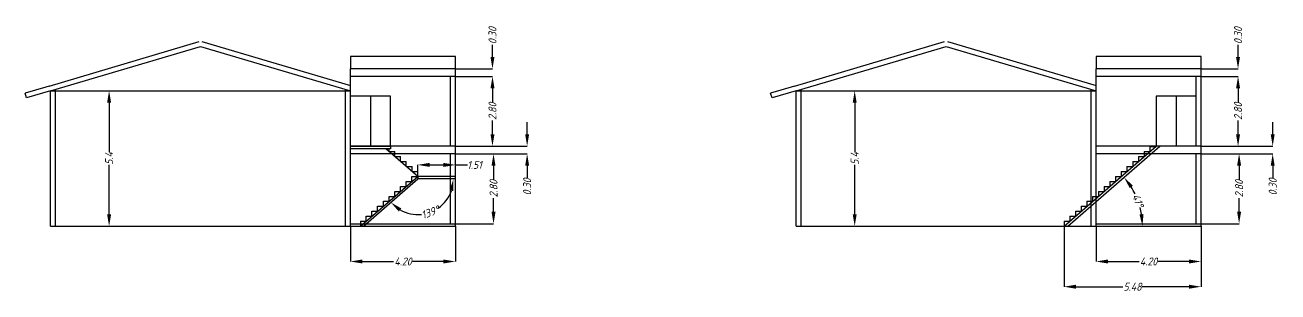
# Model space of a CAD drawing. Header units: millimetres. Extents: x 160413 to 1199701, y -1249241 to 191487.
# Drawn here: x 388961 to 439074, y -686167 to -675478 of the extents above; entities that cross this region are included whole.
import ezdxf

# ---------------------------------------------------------------- set-up
doc = ezdxf.new("R2010")
doc.units = ezdxf.units.MM
doc.header["$PDSIZE"] = -1
doc.styles.add('Geniso', font='geniso.shx', dxfattribs={"oblique": 15})
doc.dimstyles.new('Scale 1B2', dxfattribs={"dimscale": 0.32, "dimtxt": 1500, "dimasz": 2500, "dimexe": 0.18, "dimexo": 0.0625, "dimgap": 0.09, "dimtad": 0, "dimlfac": 0.001, "dimzin": 0, "dimdsep": 46, "dimtxsty": 'Geniso', "dimcen": 0.09, "dimclrd": 1, "dimclre": 1, "dimadec": 0, "dimazin": 0, "dimtfac": 1, "dimtofl": 0, "dimtmove": 0, "dimatfit": 3, "dimfxl": 1, "dimtolj": 1, "dimtzin": 0, "dimarcsym": 0})

# ---------------------------------------------------------------- blocks, each defined once
blk = doc.blocks.new('*D335')
at = {"color": 1, "lineweight": -2, "transparency": 16777216}
for p, q in [((391989, -678113), (392324, -678113)), ((392323, -678593), (392323, -680575)), ((392323, -683053), (392323, -681072)), ((391989, -683533), (392324, -683533))]:
    blk.add_line(p, q, dxfattribs=at)
at = {"color": 1, "transparency": 16777216}
for points in [[(392243, -678593), (392403, -678593), (392323, -678113)], [(392243, -683053), (392403, -683053), (392323, -683533)]]:
    blk.add_solid(points, dxfattribs=at)
at = {"layer": 'Defpoints', "color": 0, "transparency": 16777216}
for p in [(391989, -678113), (391989, -683533), (392323, -683533)]:
    blk.add_point(p, dxfattribs=at)
at = {"color": 0, "transparency": 16777216, "insert": (392323, -680823), "char_height": 320, "attachment_point": 5, "rotation": 90, "style": 'Geniso'}
blk.add_mtext('\\A1;5.4', dxfattribs=at)
blk = doc.blocks.new('*D336')
at = {"color": 1, "lineweight": -2, "transparency": 16777216}
for p, q in [((406177, -680633), (407699, -680633)), ((407699, -681113), (407699, -681661)), ((407699, -682953), (407699, -682406)), ((406177, -683433), (407699, -683433))]:
    blk.add_line(p, q, dxfattribs=at)
at = {"color": 1, "transparency": 16777216}
for points in [[(407619, -681113), (407779, -681113), (407699, -680633)], [(407619, -682953), (407779, -682953), (407699, -683433)]]:
    blk.add_solid(points, dxfattribs=at)
at = {"layer": 'Defpoints', "color": 0, "transparency": 16777216}
for p in [(406177, -680633), (406177, -683433), (407699, -683433)]:
    blk.add_point(p, dxfattribs=at)
at = {"color": 0, "transparency": 16777216, "insert": (407699, -682033), "char_height": 320, "attachment_point": 5, "rotation": 90, "style": 'Geniso'}
blk.add_mtext('\\A1;2.80', dxfattribs=at)
blk = doc.blocks.new('*D337')
at = {"color": 1, "lineweight": -2, "transparency": 16777216}
for p, q in [((406177, -677533), (407657, -677533)), ((407657, -678013), (407657, -678561)), ((407657, -679853), (407657, -679306)), ((406177, -680333), (407657, -680333))]:
    blk.add_line(p, q, dxfattribs=at)
at = {"color": 1, "transparency": 16777216}
for points in [[(407577, -678013), (407737, -678013), (407657, -677533)], [(407577, -679853), (407737, -679853), (407657, -680333)]]:
    blk.add_solid(points, dxfattribs=at)
at = {"layer": 'Defpoints', "color": 0, "transparency": 16777216}
for p in [(406177, -677533), (407657, -677533), (406177, -680333)]:
    blk.add_point(p, dxfattribs=at)
at = {"color": 0, "transparency": 16777216, "insert": (407657, -678933), "char_height": 320, "attachment_point": 5, "rotation": 90, "style": 'Geniso'}
blk.add_mtext('\\A1;2.80', dxfattribs=at)
blk = doc.blocks.new('*D338')
at = {"color": 1, "lineweight": -2, "transparency": 16777216}
for p, q in [((409043, -679853), (409043, -679373)), ((406177, -680333), (409043, -680333)), ((406177, -680633), (409043, -680633)), ((409043, -681113), (409043, -681593))]:
    blk.add_line(p, q, dxfattribs=at)
at = {"color": 1, "transparency": 16777216}
for points in [[(408963, -679853), (409123, -679853), (409043, -680333)], [(408963, -681113), (409123, -681113), (409043, -680633)]]:
    blk.add_solid(points, dxfattribs=at)
at = {"layer": 'Defpoints', "color": 0, "transparency": 16777216}
for p in [(406177, -680333), (406177, -680633), (409043, -680633)]:
    blk.add_point(p, dxfattribs=at)
at = {"color": 0, "transparency": 16777216, "insert": (409043, -681964), "char_height": 320, "attachment_point": 5, "rotation": 90, "style": 'Geniso'}
blk.add_mtext('\\A1;0.30', dxfattribs=at)
blk = doc.blocks.new('*D339')
at = {"color": 1, "lineweight": -2, "transparency": 16777216}
for p, q in [((407657, -676753), (407657, -676273)), ((406177, -677233), (407657, -677233)), ((406177, -677533), (407657, -677533)), ((407657, -678013), (407657, -678493))]:
    blk.add_line(p, q, dxfattribs=at)
at = {"color": 1, "transparency": 16777216}
for points in [[(407577, -676753), (407737, -676753), (407657, -677233)], [(407577, -678013), (407737, -678013), (407657, -677533)]]:
    blk.add_solid(points, dxfattribs=at)
at = {"layer": 'Defpoints', "color": 0, "transparency": 16777216}
for p in [(406177, -677233), (406177, -677533), (407657, -677533)]:
    blk.add_point(p, dxfattribs=at)
at = {"color": 0, "transparency": 16777216, "insert": (407657, -675903), "char_height": 320, "attachment_point": 5, "rotation": 90, "style": 'Geniso'}
blk.add_mtext('\\A1;0.30', dxfattribs=at)
blk = doc.blocks.new('*D340')
at = {"color": 1, "lineweight": -2, "transparency": 16777216}
for start, end in [(305.1464, 340.655), (240.345, 275.8536)]:
    blk.add_arc((404667, -681642), 1428, start, end, dxfattribs=at)
at = {"color": 1, "transparency": 16777216}
for points in [[(405936, -682102), (406093, -682129), (406095, -681642)], [(403909, -682946), (404011, -682822), (403589, -682580)]]:
    blk.add_solid(points, dxfattribs=at)
at = {"layer": 'Defpoints', "color": 0, "transparency": 16777216}
for p in [(404667, -681642), (404667, -681642), (406577, -681642), (402607, -683433), (404600, -683069)]:
    blk.add_point(p, dxfattribs=at)
at = {"color": 0, "transparency": 16777216, "insert": (405167, -682980), "char_height": 320, "attachment_point": 5, "rotation": 20.5, "style": 'Geniso'}
blk.add_mtext('\\A1;139°', dxfattribs=at)
blk = doc.blocks.new('*D342')
at = {"color": 1, "lineweight": -2, "transparency": 16777216}
for p, q in [((404667, -681542), (404667, -681079)), ((405147, -681079), (405697, -681079)), ((406177, -681542), (406177, -681079)), ((406177, -681079), (406657, -681079))]:
    blk.add_line(p, q, dxfattribs=at)
at = {"color": 1, "transparency": 16777216}
for points in [[(405147, -680999), (405147, -681159), (404667, -681079)], [(405697, -680999), (405697, -681159), (406177, -681079)]]:
    blk.add_solid(points, dxfattribs=at)
at = {"layer": 'Defpoints', "color": 0, "transparency": 16777216}
for p in [(406177, -681079), (404667, -681542), (406177, -681542)]:
    blk.add_point(p, dxfattribs=at)
at = {"color": 0, "transparency": 16777216, "insert": (406937, -681079), "char_height": 320, "attachment_point": 5, "style": 'Geniso'}
blk.add_mtext('\\A1;1.51', dxfattribs=at)
blk = doc.blocks.new('*D343')
at = {"color": 1, "lineweight": -2, "transparency": 16777216}
for p, q in [((401977, -683533), (401977, -684947)), ((406177, -683533), (406177, -684947)), ((402457, -684947), (403697, -684947)), ((405697, -684947), (404457, -684947))]:
    blk.add_line(p, q, dxfattribs=at)
at = {"color": 1, "transparency": 16777216}
for points in [[(402457, -684867), (402457, -685027), (401977, -684947)], [(405697, -684867), (405697, -685027), (406177, -684947)]]:
    blk.add_solid(points, dxfattribs=at)
at = {"layer": 'Defpoints', "color": 0, "transparency": 16777216}
for p in [(401977, -683533), (406177, -683533), (406177, -684947)]:
    blk.add_point(p, dxfattribs=at)
at = {"color": 0, "transparency": 16777216, "insert": (404077, -684947), "char_height": 320, "attachment_point": 5, "style": 'Geniso'}
blk.add_mtext('\\A1;4.20', dxfattribs=at)
blk = doc.blocks.new('*D349')
at = {"color": 1, "lineweight": -2, "transparency": 16777216}
for p, q in [((421810, -678113), (422145, -678113)), ((422145, -678593), (422145, -680575)), ((422145, -683053), (422145, -681072)), ((421810, -683533), (422145, -683533))]:
    blk.add_line(p, q, dxfattribs=at)
at = {"color": 1, "transparency": 16777216}
for points in [[(422065, -678593), (422225, -678593), (422145, -678113)], [(422065, -683053), (422225, -683053), (422145, -683533)]]:
    blk.add_solid(points, dxfattribs=at)
at = {"layer": 'Defpoints', "color": 0, "transparency": 16777216}
for p in [(421810, -678113), (421810, -683533), (422145, -683533)]:
    blk.add_point(p, dxfattribs=at)
at = {"color": 0, "transparency": 16777216, "insert": (422145, -680823), "char_height": 320, "attachment_point": 5, "rotation": 90, "style": 'Geniso'}
blk.add_mtext('\\A1;5.4', dxfattribs=at)
blk = doc.blocks.new('*D350')
at = {"color": 1, "lineweight": -2, "transparency": 16777216}
for p, q in [((435998, -680633), (437520, -680633)), ((437520, -681113), (437520, -681661)), ((437520, -682953), (437520, -682406)), ((435998, -683433), (437520, -683433))]:
    blk.add_line(p, q, dxfattribs=at)
at = {"color": 1, "transparency": 16777216}
for points in [[(437440, -681113), (437600, -681113), (437520, -680633)], [(437440, -682953), (437600, -682953), (437520, -683433)]]:
    blk.add_solid(points, dxfattribs=at)
at = {"layer": 'Defpoints', "color": 0, "transparency": 16777216}
for p in [(435998, -680633), (435998, -683433), (437520, -683433)]:
    blk.add_point(p, dxfattribs=at)
at = {"color": 0, "transparency": 16777216, "insert": (437520, -682033), "char_height": 320, "attachment_point": 5, "rotation": 90, "style": 'Geniso'}
blk.add_mtext('\\A1;2.80', dxfattribs=at)
blk = doc.blocks.new('*D351')
at = {"color": 1, "lineweight": -2, "transparency": 16777216}
for p, q in [((435998, -677533), (437478, -677533)), ((437478, -678013), (437478, -678561)), ((437478, -679853), (437478, -679306)), ((435998, -680333), (437478, -680333))]:
    blk.add_line(p, q, dxfattribs=at)
at = {"color": 1, "transparency": 16777216}
for points in [[(437398, -678013), (437558, -678013), (437478, -677533)], [(437398, -679853), (437558, -679853), (437478, -680333)]]:
    blk.add_solid(points, dxfattribs=at)
at = {"layer": 'Defpoints', "color": 0, "transparency": 16777216}
for p in [(435998, -677533), (437478, -677533), (435998, -680333)]:
    blk.add_point(p, dxfattribs=at)
at = {"color": 0, "transparency": 16777216, "insert": (437478, -678933), "char_height": 320, "attachment_point": 5, "rotation": 90, "style": 'Geniso'}
blk.add_mtext('\\A1;2.80', dxfattribs=at)
blk = doc.blocks.new('*D347')
at = {"color": 1, "lineweight": -2, "transparency": 16777216}
for p, q in [((438864, -679853), (438864, -679373)), ((435998, -680333), (438864, -680333)), ((435998, -680633), (438864, -680633)), ((438864, -681113), (438864, -681593))]:
    blk.add_line(p, q, dxfattribs=at)
at = {"color": 1, "transparency": 16777216}
for points in [[(438784, -679853), (438944, -679853), (438864, -680333)], [(438784, -681113), (438944, -681113), (438864, -680633)]]:
    blk.add_solid(points, dxfattribs=at)
at = {"layer": 'Defpoints', "color": 0, "transparency": 16777216}
for p in [(435998, -680333), (435998, -680633), (438864, -680633)]:
    blk.add_point(p, dxfattribs=at)
at = {"color": 0, "transparency": 16777216, "insert": (438864, -681964), "char_height": 320, "attachment_point": 5, "rotation": 90, "style": 'Geniso'}
blk.add_mtext('\\A1;0.30', dxfattribs=at)
blk = doc.blocks.new('*D348')
at = {"color": 1, "lineweight": -2, "transparency": 16777216}
for p, q in [((437478, -676753), (437478, -676273)), ((435998, -677233), (437478, -677233)), ((435998, -677533), (437478, -677533)), ((437478, -678013), (437478, -678493))]:
    blk.add_line(p, q, dxfattribs=at)
at = {"color": 1, "transparency": 16777216}
for points in [[(437398, -676753), (437558, -676753), (437478, -677233)], [(437398, -678013), (437558, -678013), (437478, -677533)]]:
    blk.add_solid(points, dxfattribs=at)
at = {"layer": 'Defpoints', "color": 0, "transparency": 16777216}
for p in [(435998, -677233), (435998, -677533), (437478, -677533)]:
    blk.add_point(p, dxfattribs=at)
at = {"color": 0, "transparency": 16777216, "insert": (437478, -675903), "char_height": 320, "attachment_point": 5, "rotation": 90, "style": 'Geniso'}
blk.add_mtext('\\A1;0.30', dxfattribs=at)
blk = doc.blocks.new('*D346')
at = {"color": 1, "lineweight": -2, "transparency": 16777216}
for p, q in [((431798, -683533), (431798, -684947)), ((435998, -683533), (435998, -684947)), ((432278, -684947), (433518, -684947)), ((435518, -684947), (434278, -684947))]:
    blk.add_line(p, q, dxfattribs=at)
at = {"color": 1, "transparency": 16777216}
for points in [[(432278, -684867), (432278, -685027), (431798, -684947)], [(435518, -684867), (435518, -685027), (435998, -684947)]]:
    blk.add_solid(points, dxfattribs=at)
at = {"layer": 'Defpoints', "color": 0, "transparency": 16777216}
for p in [(431798, -683533), (435998, -683533), (435998, -684947)]:
    blk.add_point(p, dxfattribs=at)
at = {"color": 0, "transparency": 16777216, "insert": (433898, -684947), "char_height": 320, "attachment_point": 5, "style": 'Geniso'}
blk.add_mtext('\\A1;4.20', dxfattribs=at)
blk = doc.blocks.new('*D352')
at = {"color": 1, "lineweight": -2, "transparency": 16777216}
blk.add_line((431798, -683533), (433655, -683533), dxfattribs=at)
for start, end in [(25.6352, 31.7779), (9.2221, 14.6391)]:
    blk.add_arc((430669, -683533), 2985, start, end, dxfattribs=at)
at = {"color": 1, "transparency": 16777216}
for points in [[(433143, -682008), (433271, -681914), (432922, -681575)], [(433696, -683048), (433536, -683061), (433654, -683533)]]:
    blk.add_solid(points, dxfattribs=at)
at = {"layer": 'Defpoints', "color": 0, "transparency": 16777216}
for p in [(434350, -680333), (433321, -682162), (419798, -683533), (430669, -683533), (431798, -683533)]:
    blk.add_point(p, dxfattribs=at)
at = {"color": 0, "transparency": 16777216, "insert": (433472, -682505), "char_height": 320, "attachment_point": 5, "rotation": 290.1371, "style": 'Geniso'}
blk.add_mtext('\\A1;41°', dxfattribs=at)
blk = doc.blocks.new('*D353')
at = {"color": 1, "lineweight": -2, "transparency": 16777216}
for p, q in [((430517, -683533), (430517, -685957)), ((435998, -683533), (435998, -685957)), ((430997, -685957), (432867, -685957)), ((435518, -685957), (433648, -685957))]:
    blk.add_line(p, q, dxfattribs=at)
at = {"color": 1, "transparency": 16777216}
for points in [[(430997, -685877), (430997, -686037), (430517, -685957)], [(435518, -685877), (435518, -686037), (435998, -685957)]]:
    blk.add_solid(points, dxfattribs=at)
at = {"layer": 'Defpoints', "color": 0, "transparency": 16777216}
for p in [(430517, -683533), (435998, -683533), (430517, -685957)]:
    blk.add_point(p, dxfattribs=at)
at = {"color": 0, "transparency": 16777216, "insert": (433257, -685957), "char_height": 320, "attachment_point": 5, "style": 'Geniso'}
blk.add_mtext('\\A1;5.48', dxfattribs=at)

msp = doc.modelspace()

# ---------------------------------------------------------------- linework, layer by layer
at = {"color": 1}
for p, q in [((389919.818, -677921.431), (395919.818, -676141.431)), ((389976.701, -678113.171), (395976.701, -676333.171)), ((395976.701, -676333.171), (401976.701, -678113.171)), ((396033.584, -676141.431), (401976.701, -677904.555)), ((419740.932, -677921.431), (425740.932, -676141.431)), ((419797.815, -678113.171), (425797.815, -676333.171)), ((425797.815, -676333.171), (431797.815, -678113.171)), ((425854.698, -676141.431), (431797.815, -677904.555)), ((406176.701, -676733.171), (401976.701, -676733.171)), ((401976.701, -676733.171), (401976.701, -677233.171)), ((406176.701, -677233.171), (406176.701, -676733.171)), ((435997.815, -676733.171), (431797.815, -676733.171)), ((431797.815, -676733.171), (431797.815, -677233.171)), ((435997.815, -677233.171), (435997.815, -676733.171)), ((401976.701, -683533.171), (401976.701, -677233.171)), ((406176.701, -677233.171), (401976.701, -677233.171)), ((406176.701, -680333.171), (406176.701, -677233.171)), ((431797.815, -683533.171), (431797.815, -677233.171)), ((435997.815, -677233.171), (431797.815, -677233.171)), ((435997.815, -680333.171), (435997.815, -677233.171)), ((389786.061, -677961.112), (388961.117, -678205.845)), ((389919.818, -677921.431), (389786.061, -677961.112)), ((406176.701, -677533.171), (401976.701, -677533.171)), ((405976.701, -680333.171), (405976.701, -677533.171)), ((419607.175, -677961.112), (418782.23, -678205.845)), ((419740.932, -677921.431), (419607.175, -677961.112)), ((435997.815, -677533.171), (431797.815, -677533.171)), ((435797.815, -680333.171), (435797.815, -677533.171)), ((389018, -678397.586), (388961.117, -678205.845)), ((389976.701, -678113.171), (389018, -678397.586)), ((389976.701, -683533.171), (389976.701, -678113.171)), ((389976.701, -678113.171), (401976.701, -678113.171)), ((390176.701, -683533.171), (390176.701, -678053.838)), ((401776.701, -683533.171), (401776.701, -678053.838)), ((418839.113, -678397.586), (418782.23, -678205.845)), ((419797.815, -678113.171), (418839.113, -678397.586)), ((419797.815, -683533.171), (419797.815, -678113.171)), ((419797.815, -678113.171), (431797.815, -678113.171)), ((419997.815, -683533.171), (419997.815, -678053.838)), ((431597.815, -683533.171), (431597.815, -678053.838)), ((406176.701, -680333.171), (401976.701, -680333.171)), ((406176.701, -680633.171), (406176.701, -680333.171)), ((435997.815, -680333.171), (431797.815, -680333.171)), ((435997.815, -680633.171), (435997.815, -680333.171)), ((406176.701, -680633.171), (401976.701, -680633.171)), ((405976.701, -683433.171), (405976.701, -680633.171)), ((406176.701, -683433.171), (406176.701, -680633.171)), ((435997.815, -680633.171), (431797.815, -680633.171)), ((435797.815, -683433.171), (435797.815, -680633.171)), ((435997.815, -683433.171), (435997.815, -680633.171)), ((389976.701, -683533.171), (401976.701, -683533.171)), ((401976.701, -683433.171), (406176.701, -683433.171)), ((401976.701, -683533.171), (406176.701, -683533.171)), ((406176.701, -683533.171), (406176.701, -683433.171)), ((419797.815, -683533.171), (431797.815, -683533.171)), ((431797.815, -683433.171), (435997.815, -683433.171)), ((431797.815, -683533.171), (435997.815, -683533.171)), ((435997.815, -683533.171), (435997.815, -683433.171))]:
    msp.add_line(p, q, dxfattribs=at)
at = {"color": 3}
for p, q in [((403576.701, -678333.171), (401976.701, -678333.171)), ((402776.701, -678333.171), (402776.701, -680333.171)), ((403576.701, -680333.171), (403576.701, -678333.171)), ((435797.815, -678333.171), (434197.815, -678333.171)), ((434197.815, -678333.171), (434197.815, -680333.171)), ((434997.815, -678333.171), (434997.815, -680333.171)), ((435797.815, -680333.171), (435797.815, -678333.171)), ((401976.701, -680333.171), (403576.701, -680333.171)), ((401976.701, -680333.171), (403576.701, -680333.171)), ((401976.701, -680433.171), (401976.701, -680333.171)), ((403576.701, -680433.171), (401976.701, -680433.171)), ((404666.811, -681542.409), (403390.778, -680433.171)), ((403521.704, -680541.892), (403521.704, -680433.171)), ((403576.701, -680333.171), (403576.701, -680433.171)), ((430516.636, -683533.171), (434197.815, -680333.171)), ((430669.061, -683533.171), (434350.24, -680333.171)), ((433951.8, -680347.028), (434180.811, -680347.952)), ((433951.8, -680347.028), (433951.8, -680547.028)), ((403521.704, -680541.892), (403750.715, -680542.816)), ((403749.908, -680742.813), (403749.908, -680542.813)), ((403749.908, -680742.813), (403978.919, -680743.736)), ((403978.113, -680943.733), (403978.113, -680743.733)), ((403982.198, -680939.648), (404211.209, -680940.571)), ((404210.402, -681140.568), (404210.402, -680940.568)), ((433264.767, -680944.257), (433493.778, -680945.181)), ((433264.767, -680944.257), (433264.767, -681144.257)), ((433493.778, -680745.181), (433722.789, -680746.105)), ((433493.778, -680745.181), (433493.778, -680945.181)), ((433722.789, -680546.105), (433951.8, -680547.028)), ((433722.789, -680546.105), (433722.789, -680746.105)), ((404210.402, -681140.568), (404439.413, -681141.492)), ((404438.607, -681341.489), (404438.607, -681141.489)), ((404438.607, -681341.489), (404667.617, -681342.413)), ((404666.811, -681542.409), (404666.811, -681342.409)), ((432806.745, -681342.409), (433035.756, -681343.333)), ((432806.745, -681342.409), (432806.745, -681542.409)), ((433035.756, -681143.333), (433264.767, -681144.257)), ((433035.756, -681143.333), (433035.756, -681343.333)), ((402376.701, -683533.171), (404666.811, -681542.409)), ((402491.738, -683533.171), (404666.811, -681642.409)), ((403979.778, -682139.638), (403979.778, -681939.638)), ((403979.778, -681939.638), (404208.789, -681940.562)), ((404208.789, -681940.562), (404208.789, -681740.562)), ((404208.789, -681740.562), (404437.8, -681741.485)), ((404437.8, -681741.485), (404437.8, -681541.485)), ((404437.8, -681541.485), (404666.811, -681542.409)), ((406176.701, -681542.409), (404666.811, -681542.409)), ((404666.811, -681542.409), (404666.811, -681642.409)), ((406176.701, -681642.409), (404666.811, -681642.409)), ((432119.712, -681939.638), (432348.723, -681940.562)), ((432119.712, -681939.638), (432119.712, -682139.638)), ((432348.723, -681740.562), (432577.734, -681741.485)), ((432348.723, -681740.562), (432348.723, -681940.562)), ((432577.734, -681541.485), (432806.745, -681542.409)), ((432577.734, -681541.485), (432577.734, -681741.485)), ((403521.756, -682537.79), (403521.756, -682337.79)), ((403521.756, -682337.79), (403750.767, -682338.714)), ((403750.767, -682338.714), (403750.767, -682138.714)), ((403750.767, -682138.714), (403979.778, -682139.638)), ((431661.691, -682337.79), (431890.701, -682338.714)), ((431661.691, -682337.79), (431661.691, -682537.79)), ((431890.701, -682138.714), (432119.712, -682139.638)), ((431890.701, -682138.714), (431890.701, -682338.714)), ((402834.723, -683135.019), (402834.723, -682935.019)), ((402834.723, -682935.019), (403063.734, -682935.942)), ((403063.734, -682935.942), (403063.734, -682735.942)), ((403063.734, -682735.942), (403292.745, -682736.866)), ((403292.745, -682736.866), (403292.745, -682536.866)), ((403292.745, -682536.866), (403521.756, -682537.79)), ((430974.658, -682935.019), (431203.669, -682935.942)), ((430974.658, -682935.019), (430974.658, -683135.019)), ((431203.669, -682735.942), (431432.68, -682736.866)), ((431203.669, -682735.942), (431203.669, -682935.942)), ((431432.68, -682536.866), (431661.691, -682537.79)), ((431432.68, -682536.866), (431432.68, -682736.866)), ((402376.701, -683333.171), (402605.712, -683334.095)), ((402376.701, -683333.171), (402376.701, -683533.171)), ((402605.712, -683334.095), (402605.712, -683134.095)), ((402605.712, -683134.095), (402834.723, -683135.019)), ((430516.636, -683333.171), (430745.647, -683334.095)), ((430516.636, -683333.171), (430516.636, -683533.171)), ((430745.647, -683134.095), (430974.658, -683135.019)), ((430745.647, -683134.095), (430745.647, -683334.095))]:
    msp.add_line(p, q, dxfattribs=at)

# ---------------------------------------------------------------- dimensions: what is measured, and where the dimension line sits
at = {"color": 1}
for base, p1, p2, picture, middle in [((407656.662, -677533.171), (406176.701, -677233.171), (406176.701, -677533.171), '*D339', (407656.662, -675902.593)), ((437477.776, -677533.171), (435997.815, -677233.171), (435997.815, -677533.171), '*D348', (437477.776, -675902.593))]:
    dim = msp.add_linear_dim(base=base, p1=p1, p2=p2, angle=90, dimstyle='Scale 1B2', override={"dimtxt": 1000, "dimasz": 1500}, dxfattribs=at)
    dim.commit()
    dim.dimension.update_dxf_attribs({"geometry": picture, "text_midpoint": middle, "dimtype": 160})
for base, p1, p2, picture, middle in [((407656.605, -677533.171), (406176.701, -680333.171), (406176.701, -677533.171), '*D337', (407656.605, -678933.171)), ((437477.718, -677533.171), (435997.815, -680333.171), (435997.815, -677533.171), '*D351', (437477.718, -678933.171)), ((409042.559, -680633.171), (406176.701, -680333.171), (406176.701, -680633.171), '*D338', (409042.559, -681963.749)), ((438863.672, -680633.171), (435997.815, -680333.171), (435997.815, -680633.171), '*D347', (438863.672, -681963.749)), ((407698.97, -683433.171), (406176.701, -680633.171), (406176.701, -683433.171), '*D336', (407698.97, -682033.171)), ((437520.083, -683433.171), (435997.815, -680633.171), (435997.815, -683433.171), '*D350', (437520.083, -682033.171))]:
    dim = msp.add_linear_dim(base=base, p1=p1, p2=p2, angle=90, dimstyle='Scale 1B2', override={"dimtxt": 1000, "dimasz": 1500}, dxfattribs=at)
    dim.commit()
    dim.dimension.update_dxf_attribs({"geometry": picture, "text_midpoint": middle})
for base, p1, p2, picture, middle in [((392323.455, -683533.171), (391988.797, -678113.171), (391988.797, -683533.171), '*D335', (392323.455, -680823.171)), ((422144.569, -683533.171), (421809.91, -678113.171), (421809.91, -683533.171), '*D349', (422144.569, -680823.171))]:
    dim = msp.add_linear_dim(base=base, p1=p1, p2=p2, angle=90, text='5.4', dimstyle='Scale 1B2', override={"dimtxt": 1000, "dimasz": 1500}, dxfattribs=at)
    dim.commit()
    dim.dimension.update_dxf_attribs({"geometry": picture, "text_midpoint": middle})
dim = msp.add_angular_dim_2l(base=(433321.156, -682162.368), line1=((419797.815, -683533.171), (431797.815, -683533.171)), line2=((430669.061, -683533.171), (434350.24, -680333.171)), dimstyle='Scale 1B2', override={"dimtxt": 1000, "dimasz": 1500}, dxfattribs=at)
dim.commit()
dim.dimension.update_dxf_attribs({"geometry": '*D352', "text_midpoint": (433471.982, -682505.387), "dimtype": 162})
for base, p1, p2, picture, middle in [((406176.701, -681079.011), (404666.811, -681542.409), (406176.701, -681542.409), '*D342', (406937.304, -681079.011)), ((406176.701, -684946.953), (401976.701, -683533.171), (406176.701, -683533.171), '*D343', (404076.701, -684946.953)), ((430516.636, -685957.196), (435997.815, -683533.171), (430516.636, -683533.171), '*D353', (433257.225, -685957.196)), ((435997.815, -684946.953), (431797.815, -683533.171), (435997.815, -683533.171), '*D346', (433897.815, -684946.953))]:
    dim = msp.add_linear_dim(base=base, p1=p1, p2=p2, dimstyle='Scale 1B2', override={"dimtxt": 1000, "dimasz": 1500}, dxfattribs=at)
    dim.commit()
    dim.dimension.update_dxf_attribs({"geometry": picture, "text_midpoint": middle})
dim = msp.add_angular_dim_2l(base=(404600.353, -683069.293), line1=((406576.701, -681642.409), (404666.811, -681642.409)), line2=((402606.775, -683433.171), (404666.811, -681642.409)), dimstyle='Scale 1B2', override={"dimtxt": 1000, "dimasz": 1500}, dxfattribs=at)
dim.commit()
dim.dimension.update_dxf_attribs({"geometry": '*D340', "text_midpoint": (405167.058, -682980.381)})

doc.saveas('drawing.dxf')
